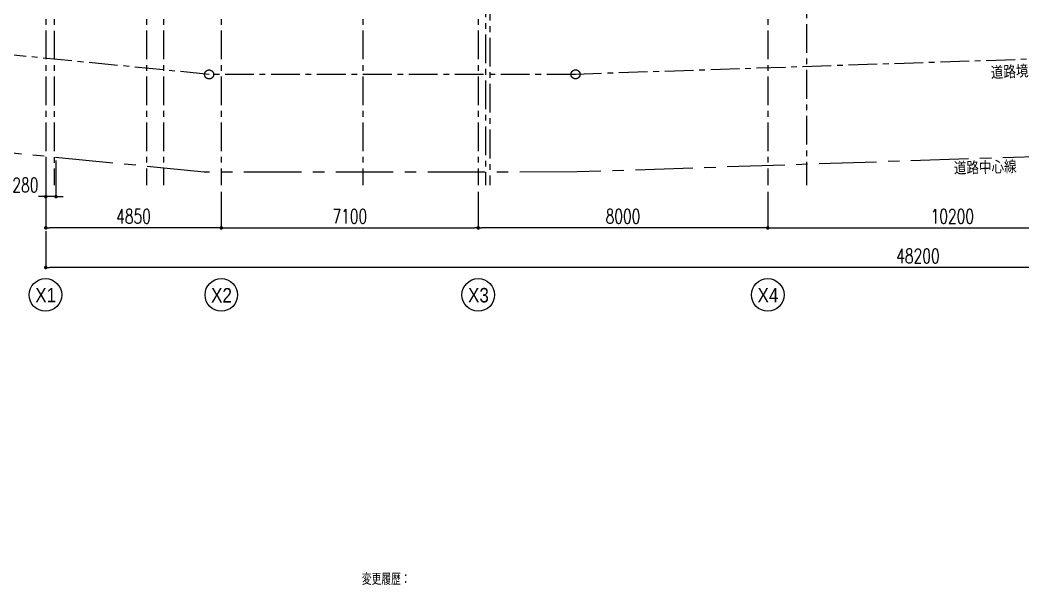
# Model space of a CAD drawing. Extents: x -119186 to 98821, y 1814 to 147180.
# Drawn here: x 10148 to 37861, y 3006 to 18626 of the extents above; entities that cross this region are included whole.
import ezdxf
from ezdxf.enums import TextEntityAlignment as Align

# ---------------------------------------------------------------- set-up
doc = ezdxf.new("R2010")
doc.units = 0
doc.header["$LTSCALE"] = 12.7
doc.header["$MEASUREMENT"] = 0
doc.header["$PDMODE"] = 1
doc.header["$PDSIZE"] = -2
doc.linetypes.add('CENTER', pattern=[2, 1.25, -0.25, 0.25, -0.25])
doc.layers.get('0').update_dxf_attribs({"linetype": 'CONTINUOUS'})
doc.layers.get('DEFPOINTS').update_dxf_attribs({"color": 1, "linetype": 'CONTINUOUS'})
for name, color, linetype in [('A_寸法', 9, 'CONTINUOUS'), ('A_敷地境界線', 1, 'CENTER'), ('A_記述', 3, 'CONTINUOUS'), ('A_通り芯', 8, 'CENTER'), ('A_通り記号', 2, 'CENTER'), ('A_道路中心線', 8, 'CENTER')]:
    doc.layers.add(name, color=color, linetype=linetype)
doc.styles.add('Dim', font='simplex.shx', dxfattribs={"width": 0.7, "bigfont": 'extfont2.shx'})
doc.styles.add('KANSIM', font='SIMPLEX.shx', dxfattribs={"width": 0.7, "bigfont": 'extfont2.shx'})
doc.styles.add('Standard-A', font='romans.shx', dxfattribs={"bigfont": 'extfont2.shx'})
doc.styles.add('スタイル1', font='MS PGothic.ttf')
doc.dimstyles.new('1-200', dxfattribs={"dimscale": 200, "dimtxt": 3, "dimasz": 1, "dimexe": 1, "dimexo": 1, "dimgap": 1, "dimtad": 1, "dimdec": 0, "dimtxsty": 'Dim', "dimblk": 'DOT', "dimcen": 2.5, "dimadec": 0, "dimazin": 0, "dimtfac": 1, "dimtdec": 0, "dimtix": 1, "dimtmove": 2, "dimatfit": 3, "dimldrblk": '引出線', "dimfxl": 1, "dimlwd": -1, "dimlwe": -1, "dimarcsym": 0})

# ---------------------------------------------------------------- blocks, each defined once
blk = doc.blocks.new('_Dot')
at = {"color": 0, "linetype": 'ByBlock', "lineweight": -2}
blk.add_line((-0.5, 0), (-1, 0), dxfattribs=at)
at = {"color": 0, "linetype": 'ByBlock', "const_width": 0.5}
blk.add_lwpolyline([(-0.25, 0, 1), (0.25, 0, 1)], format="xyb", close=True, dxfattribs=at)
blk = doc.blocks.new('*D15')
at = {"layer": 'A_寸法', "color": 0, "transparency": 16777216}
for p, q in [((10859, 13879), (10859, 12879)), ((15709, 13879), (15709, 12879)), ((15609, 12879), (10959, 12879))]:
    blk.add_line(p, q, dxfattribs=at)
at = {"layer": 'DEFPOINTS', "color": 0, "transparency": 16777216}
for p in [(10859, 13879), (15709, 13879), (10859, 12879)]:
    blk.add_point(p, dxfattribs=at)
at = {"layer": 'A_寸法', "color": 0, "transparency": 16777216, "xscale": 100, "yscale": 100, "zscale": 100, "rotation": 180}
blk.add_blockref('_Dot', (10859, 12879), dxfattribs=at)
at = {"layer": 'A_寸法', "color": 0, "transparency": 16777216, "xscale": 100, "yscale": 100, "zscale": 100}
blk.add_blockref('_Dot', (15709, 12879), dxfattribs=at)
at = {"layer": 'A_寸法', "color": 0, "transparency": 16777216, "insert": (13284, 13199), "char_height": 400, "attachment_point": 5, "style": 'Dim'}
blk.add_mtext('4850', dxfattribs=at)
blk = doc.blocks.new('引出線')
at = {"color": 0, "linetype": 'ByBlock'}
for points in [[(0, 0), (-1.96, -0.4)], [(-1, 0), (0, 0)]]:
    blk.add_lwpolyline(points, dxfattribs=at)
blk = doc.blocks.new('*D16')
at = {"layer": 'A_寸法', "color": 0, "transparency": 16777216}
for p, q in [((15709, 13879), (15709, 12879)), ((22809, 13879), (22809, 12879)), ((15809, 12879), (22709, 12879))]:
    blk.add_line(p, q, dxfattribs=at)
at = {"layer": 'DEFPOINTS', "color": 0, "transparency": 16777216}
for p in [(15709, 13879), (22809, 13879), (22809, 12879)]:
    blk.add_point(p, dxfattribs=at)
at = {"layer": 'A_寸法', "color": 0, "transparency": 16777216, "xscale": 100, "yscale": 100, "zscale": 100, "rotation": 180}
blk.add_blockref('_Dot', (15709, 12879), dxfattribs=at)
at = {"layer": 'A_寸法', "color": 0, "transparency": 16777216, "xscale": 100, "yscale": 100, "zscale": 100}
blk.add_blockref('_Dot', (22809, 12879), dxfattribs=at)
at = {"layer": 'A_寸法', "color": 0, "transparency": 16777216, "insert": (19259, 13199), "char_height": 400, "attachment_point": 5, "style": 'Dim'}
blk.add_mtext('7100', dxfattribs=at)
blk = doc.blocks.new('*D17')
at = {"layer": 'A_寸法', "color": 0, "transparency": 16777216}
for p, q in [((22809, 13879), (22809, 12879)), ((30809, 13879), (30809, 12879)), ((30709, 12879), (22909, 12879))]:
    blk.add_line(p, q, dxfattribs=at)
at = {"layer": 'DEFPOINTS', "color": 0, "transparency": 16777216}
for p in [(22809, 13879), (30809, 13879), (22809, 12879)]:
    blk.add_point(p, dxfattribs=at)
at = {"layer": 'A_寸法', "color": 0, "transparency": 16777216, "xscale": 100, "yscale": 100, "zscale": 100, "rotation": 180}
blk.add_blockref('_Dot', (22809, 12879), dxfattribs=at)
at = {"layer": 'A_寸法', "color": 0, "transparency": 16777216, "xscale": 100, "yscale": 100, "zscale": 100}
blk.add_blockref('_Dot', (30809, 12879), dxfattribs=at)
at = {"layer": 'A_寸法', "color": 0, "transparency": 16777216, "insert": (26809, 13199), "char_height": 400, "attachment_point": 5, "style": 'Dim'}
blk.add_mtext('8000', dxfattribs=at)
blk = doc.blocks.new('*D18')
at = {"layer": 'A_寸法', "color": 0, "transparency": 16777216}
for p, q in [((30809, 13879), (30809, 12879)), ((41009, 13879), (41009, 12879)), ((30909, 12879), (40909, 12879))]:
    blk.add_line(p, q, dxfattribs=at)
at = {"layer": 'DEFPOINTS', "color": 0, "transparency": 16777216}
for p in [(30809, 13879), (41009, 13879), (41009, 12879)]:
    blk.add_point(p, dxfattribs=at)
at = {"layer": 'A_寸法', "color": 0, "transparency": 16777216, "xscale": 100, "yscale": 100, "zscale": 100, "rotation": 180}
blk.add_blockref('_Dot', (30809, 12879), dxfattribs=at)
at = {"layer": 'A_寸法', "color": 0, "transparency": 16777216, "xscale": 100, "yscale": 100, "zscale": 100}
blk.add_blockref('_Dot', (41009, 12879), dxfattribs=at)
at = {"layer": 'A_寸法', "color": 0, "transparency": 16777216, "insert": (35909, 13199), "char_height": 400, "attachment_point": 5, "style": 'Dim'}
blk.add_mtext('10200', dxfattribs=at)
blk = doc.blocks.new('*D22')
at = {"layer": 'A_寸法', "color": 0, "transparency": 16777216}
for p, q in [((10859, 14743), (10859, 13743)), ((11139, 14743), (11139, 13743)), ((10759, 13743), (10659, 13743)), ((11139, 13743), (10859, 13743)), ((11239, 13743), (11339, 13743))]:
    blk.add_line(p, q, dxfattribs=at)
at = {"layer": 'DEFPOINTS', "color": 0, "transparency": 16777216}
for p in [(10859, 14743), (11139, 14743), (10859, 13743)]:
    blk.add_point(p, dxfattribs=at)
at = {"layer": 'A_寸法', "color": 0, "transparency": 16777216, "xscale": 100, "yscale": 100, "zscale": 100}
blk.add_blockref('_Dot', (10859, 13743), dxfattribs=at)
at = {"layer": 'A_寸法', "color": 0, "transparency": 16777216, "xscale": 100, "yscale": 100, "zscale": 100, "rotation": 180}
blk.add_blockref('_Dot', (11139, 13743), dxfattribs=at)
at = {"layer": 'A_寸法', "color": 0, "transparency": 16777216, "insert": (10295, 14063), "char_height": 400, "attachment_point": 5, "style": 'Dim'}
blk.add_mtext('280', dxfattribs=at)
blk = doc.blocks.new('*D23')
at = {"layer": 'A_寸法', "color": 0, "transparency": 16777216}
for p, q in [((10859, 12784), (10859, 11784)), ((59059, 12784), (59059, 11784)), ((58959, 11784), (10959, 11784))]:
    blk.add_line(p, q, dxfattribs=at)
at = {"layer": 'DEFPOINTS', "color": 0, "transparency": 16777216}
for p in [(10859, 12784), (59059, 12784), (10859, 11784)]:
    blk.add_point(p, dxfattribs=at)
at = {"layer": 'A_寸法', "color": 0, "transparency": 16777216, "xscale": 100, "yscale": 100, "zscale": 100, "rotation": 180}
blk.add_blockref('_Dot', (10859, 11784), dxfattribs=at)
at = {"layer": 'A_寸法', "color": 0, "transparency": 16777216, "xscale": 100, "yscale": 100, "zscale": 100}
blk.add_blockref('_Dot', (59059, 11784), dxfattribs=at)
at = {"layer": 'A_寸法', "color": 0, "transparency": 16777216, "insert": (34959, 12104), "char_height": 400, "attachment_point": 5, "style": 'Dim'}
blk.add_mtext('48200', dxfattribs=at)

msp = doc.modelspace()

# ---------------------------------------------------------------- linework, layer by layer
at = {"layer": 'A_敷地境界線', "color": 8, "ltscale": 50}
for p, q in [((61758.83, 18332.67), (25496.98, 17124.66)), ((15372.22, 17121.49), (5142.01, 18134.18)), ((25496.98, 17124.66), (15372.22, 17121.5))]:
    msp.add_line(p, q, dxfattribs=at)
for centre in [(15372.22, 17121.46), (25496.98, 17124.63)]:
    msp.add_circle(centre, 125, dxfattribs=at)
at = {"layer": 'A_通り芯', "color": 8, "ltscale": 50}
for p, q in [((10859.13, 51353.91), (10859.13, 14059.15)), ((11094.33, 51351.05), (11094.33, 14059.15)), ((13639.13, 51353.91), (13639.13, 14059.15)), ((14109.13, 51353.91), (14109.13, 14059.15)), ((15709.13, 51353.91), (15709.13, 14059.15)), ((19619.13, 51353.91), (19619.13, 14059.15)), ((22809.13, 51353.91), (22809.13, 14059.15)), ((30809.13, 51353.91), (30809.13, 14059.15)), ((23009.13, 37275.74), (23009.13, 14059.15)), ((31879.13, 29945.62), (31879.13, 14059.15)), ((23129.13, 24485.63), (23129.13, 14059.15))]:
    msp.add_line(p, q, dxfattribs=at)
at = {"layer": 'A_通り記号', "color": 8, "linetype": 'Continuous'}
for centre in [(10850.33, 11025.67), (15709.13, 11025.58), (22809.13, 11025.58), (30809.13, 11025.58)]:
    msp.add_circle(centre, 450, dxfattribs=at)
at = {"layer": 'A_道路中心線', "color": 8, "ltscale": 100}
for p, q in [((66816.97, 15799.68), (25542.36, 14424.67)), ((15239.22, 14421.46), (5142.01, 15420.98)), ((25542.36, 14424.67), (15239.22, 14421.46))]:
    msp.add_line(p, q, dxfattribs=at)

# ---------------------------------------------------------------- texts
at = {"layer": 'A_記述', "color": 8, "style": 'Standard-A', "width": 0.9}
for s, rotation, p in [('道路境界線', 3.12715, (36973.89, 17162.86)), ('道路中心線', 1.534374, (35953.01, 14523.72))]:
    msp.add_text(s, height=350, rotation=rotation, dxfattribs=at).set_placement(p, align=Align.MIDDLE_LEFT)
at = {"layer": 'A_通り記号', "color": 8, "linetype": 'Continuous', "style": 'スタイル1', "width": 0.9}
for s, p in [('X1', (10856.17, 11018.69)), ('X2', (15714.97, 11018.61)), ('X3', (22814.97, 11018.61)), ('X4', (30814.97, 11018.61))]:
    msp.add_text(s, height=400, dxfattribs=at).set_placement(p, align=Align.MIDDLE)
at = {"layer": 'DEFPOINTS', "style": 'KANSIM', "width": 0.7}
msp.add_text('変更履歴：', height=320, dxfattribs=at).set_placement((19593.45, 3167.06), align=Align.MIDDLE_LEFT)

# ---------------------------------------------------------------- dimensions: what is measured, and where the dimension line sits
at = {"layer": 'A_寸法', "color": 8}
dim = msp.add_linear_dim(base=(10859.13, 13743.33), p1=(11139.13, 14743.2), p2=(10859.13, 14743.2), angle=180, dimstyle='1-200', override={"dimtxt": 2, "dimasz": 0.5, "dimexe": 0, "dimexo": 0, "dimgap": 0.6}, dxfattribs=at)
dim.commit()
dim.dimension.update_dxf_attribs({"geometry": '*D22', "text_midpoint": (10295.07, 14063.33), "dimtype": 160})
for base, p1, p2, picture, middle in [((10859.13, 12878.81), (15709.13, 13878.68), (10859.13, 13878.68), '*D15', (13284.13, 13198.81)), ((22809.13, 12878.81), (30809.13, 13878.68), (22809.13, 13878.68), '*D17', (26809.13, 13198.81)), ((10859.13, 11783.72), (59059.13, 12783.59), (10859.13, 12783.59), '*D23', (34959.13, 12103.72))]:
    dim = msp.add_linear_dim(base=base, p1=p1, p2=p2, angle=180, dimstyle='1-200', override={"dimtxt": 2, "dimasz": 0.5, "dimexe": 0, "dimexo": 0, "dimgap": 0.6}, dxfattribs=at)
    dim.commit()
    dim.dimension.update_dxf_attribs({"geometry": picture, "text_midpoint": middle})
for base, p1, p2, picture, middle in [((22809.13, 12878.81), (15709.13, 13878.68), (22809.13, 13878.68), '*D16', (19259.13, 13198.81)), ((41009.13, 12878.81), (30809.13, 13878.68), (41009.13, 13878.68), '*D18', (35909.13, 13198.81))]:
    dim = msp.add_linear_dim(base=base, p1=p1, p2=p2, dimstyle='1-200', override={"dimtxt": 2, "dimasz": 0.5, "dimexe": 0, "dimexo": 0, "dimgap": 0.6}, dxfattribs=at)
    dim.commit()
    dim.dimension.update_dxf_attribs({"geometry": picture, "text_midpoint": middle})

doc.saveas('drawing.dxf')
